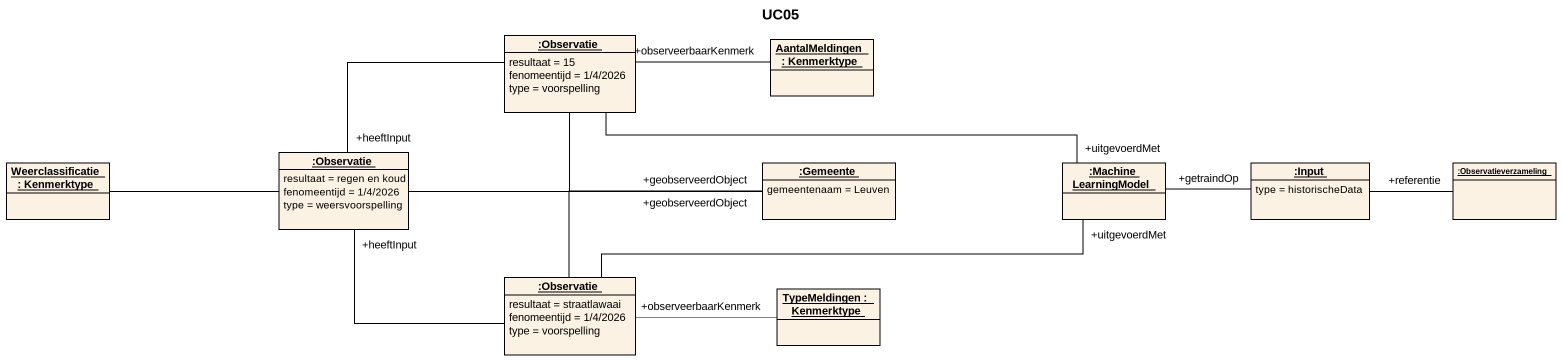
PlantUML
@startuml
title UC05
hide circle
hide empty members
object ":Observatie" as Observatie {
  resultaat = 15
  fenomeentijd = 1/4/2026
  type = voorspelling
}
object "AantalMeldingen : Kenmerktype" as AantalMeldingen
object "Weerclassificatie : Kenmerktype" as Weerclassificatie
object ":Observatie" as Observatie_2 {
  resultaat = regen en koud
  fenomeentijd = 1/4/2026
  type = weersvoorspelling
}
object ":Gemeente" as Gemeente {
  gemeentenaam = Leuven
}
object ":MachineLearningModel" as MachineLearningModel
object ":Input" as Input {
  type = historischeData
}
object ":Observatieverzameling" as Observatieverzameling
object ":Observatie" as Observatie_3 {
  resultaat = straatlawaai
  fenomeentijd = 1/4/2026
  type = voorspelling
}
object "TypeMeldingen : Kenmerktype" as TypeMeldingen
Observatie -right- "+observeerbaarKenmerk" AantalMeldingen
Observatie -right- "+geobserveerdObject" Gemeente
Observatie -right- "+uitgevoerdMet" MachineLearningModel
Weerclassificatie -right- Observatie_2
Observatie_2 "+heeftInput" -right- Observatie
Observatie_2 -right- Gemeente
Observatie_2 "+heeftInput" -right- Observatie_3
MachineLearningModel -right- "+getraindOp" Input
Input -right- "+referentie" Observatieverzameling
Observatie_3 -right- "+geobserveerdObject" Gemeente
Observatie_3 -right- "+uitgevoerdMet" MachineLearningModel
Observatie_3 -right- "+observeerbaarKenmerk" TypeMeldingen
@enduml
